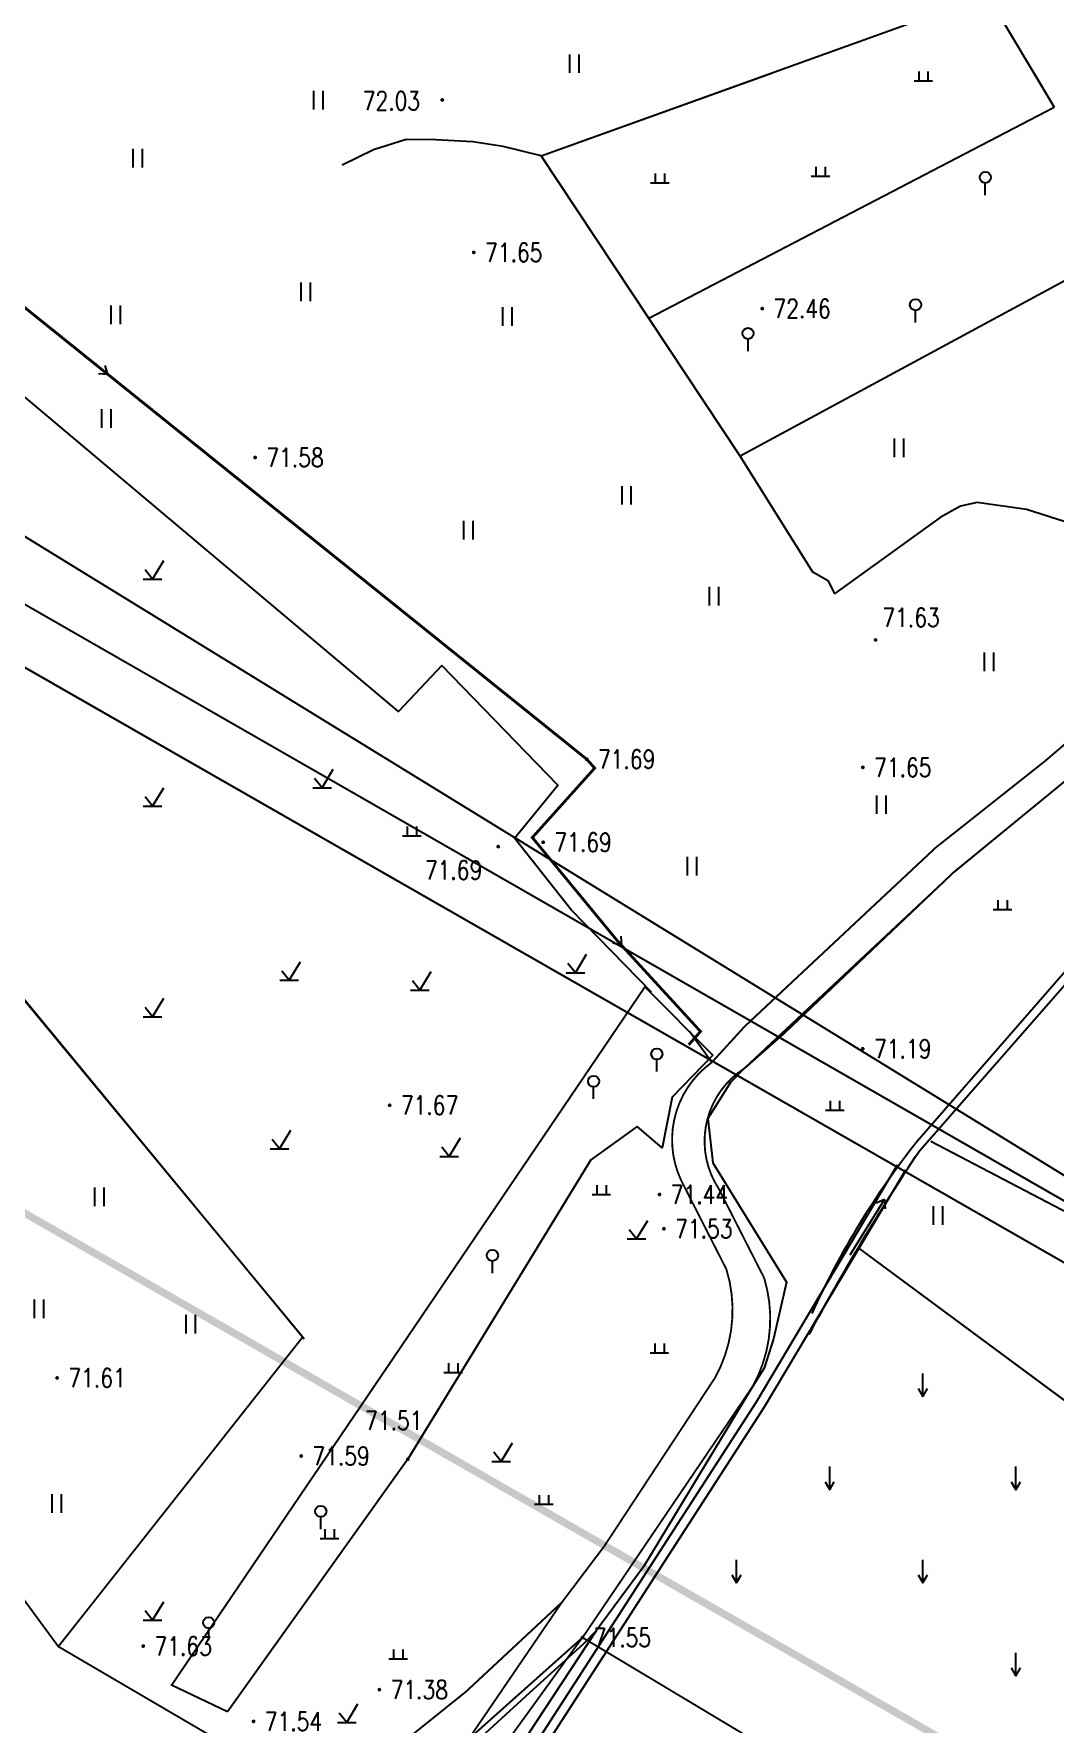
# Model space of a CAD drawing. Extents: x 10519 to 17598, y -625 to 2857.
# Drawn here: x 13756.1 to 13810.9, y 670.9 to 761.7 of the extents above; entities that cross this region are included whole.
import ezdxf
from ezdxf.enums import TextEntityAlignment as Align

# ---------------------------------------------------------------- set-up
doc = ezdxf.new("R2010")
doc.units = 0
doc.header["$MEASUREMENT"] = 0
doc.layers.get('0').update_dxf_attribs({"linetype": 'CONTINUOUS'})
for name, color, linetype in [('00000道路边线', 2, 'CONTINUOUS'), ('ASSIST', 252, 'CONTINUOUS'), ('GCD', 224, 'CONTINUOUS')]:
    doc.layers.add(name, color=color, linetype=linetype)
doc.styles.add('HZ', font='txt8.shx', dxfattribs={"width": 0.8, "bigfont": 'hz.shx'})

# ---------------------------------------------------------------- blocks, each defined once
blk = doc.blocks.new('gc325')
blk.add_line((0, 0), (0, 1.3))
blk.add_circle((0, 1.9), 0.6)
blk = doc.blocks.new('gc121')
for p, q in [((-0.5, -1), (-0.5, 1)), ((0.5, -1), (0.5, 1))]:
    blk.add_line(p, q)
blk = doc.blocks.new('gc119')
for p, q in [((-1, 0), (1, 0)), ((-0.5, 1), (-0.5, 0)), ((0.5, 1), (0.5, 0))]:
    blk.add_line(p, q)
blk = doc.blocks.new('gc120')
for p, q in [((0, 0), (0, 2.5)), ((-0.5, 0.87), (0, 0)), ((0, 0), (0.5, 0.87))]:
    blk.add_line(p, q)
blk = doc.blocks.new('gc086')
for p, q in [((0, 0), (7, 0)), ((7, 0), (6.18, 0.57)), ((7, 0), (6.18, -0.57))]:
    blk.add_line(p, q)
blk = doc.blocks.new('gc123')
for p, q in [((0, 0), (1.2, 2)), ((-1, 0), (1, 0)), ((0, 0), (-0.8, 1))]:
    blk.add_line(p, q)
blk = doc.blocks.new('GC200')
at = {"linetype": 'Continuous', "const_width": 0.2, "flags": 128}
blk.add_lwpolyline([(-0.1, 0, 1), (0.1, 0, 1)], format="xyb", close=True, dxfattribs=at)

msp = doc.modelspace()

# ---------------------------------------------------------------- linework, layer by layer
at = {"layer": '00000道路边线', "const_width": 0.4}
msp.add_lwpolyline([(13912.615, 608.303), (13365.901, 921.796)], dxfattribs=at)
at = {"layer": 'ASSIST', "color": 252, "flags": 128}
msp.add_lwpolyline([(13247.56, 861.47), (13247.56, 861.47), (13394, 957), (13947, 617), (13562, 386)], close=True, dxfattribs=at)
for points in [[(13877.555, 788.17), (13871.884, 784.127), (13858.657, 773.583), (13855.363, 770.589), (13850.021, 765.036), (13845.098, 758.235), (13834.464, 746.529), (13826.598, 737.379), (13819.421, 728.007), (13811.263, 721.388), (13805.473, 716.645), (13794.248, 706.12), (13793.484, 705.358), (13792.267, 703.417), (13792.546, 701.046), (13796.502, 694.627), (13795.796, 691.587), (13795.298, 690.006), (13794.685, 689.046), (13788.813, 679.35), (13786.271, 675.912), (13785.586, 675.187), (13782.684, 672.569), (13778.011, 668.281)], [(13665.966, 782.481), (13965.836, 610.372)], [(13964.507, 608.002), (13664.417, 779.856)], [(13821.202, 690.069), (13699.832, 759.574)], [(13705.877, 759.574), (13821.202, 693.384)], [(13831.903, 684.23), (13814.376, 696.895), (13804.246, 702.181)], [(13820.952, 692.144), (13814.376, 696.895), (13804.246, 702.181)], [(13800.339, 696.468), (13828.896, 675.34)], [(13800.339, 696.468), (13820.952, 681.218)]]:
    msp.add_lwpolyline(points, dxfattribs=at)
for points, format in [([(13797.715, 691.837, -0.023778), (13803.629, 701.679), (13811.822, 711.036), (13820.273, 719.436, 0.008376), (13832.285, 731.766, -0.226412), (13846.371, 738.779), (13859.747, 751.078), (13863.515, 764.011, -0.145499), (13863.627, 773.007, -0.030824), (13875.467, 784.694, -0.168693), (13879.273, 786.104)], "xyb"), ([(13879.189, 786.601, 0.170652), (13875.336, 785.191, 0.025209), (13863.257, 773.392, 0.156661), (13863.127, 764.01), (13859.361, 751.34), (13846.24, 739.276, 0.217771), (13832.154, 732.263, -0.008376), (13820.142, 719.933), (13811.472, 711.326), (13803.498, 702.176, 0.060788), (13797.86, 692.957)], "xyb"), ([(13821.202, 730.529, 0.1, 0.1, 0), (13819.258, 728.007, 0.1, 0.1, 0), (13811.263, 721.388, 0.1, 0.1, 0), (13805.473, 716.645, 0.1, 0.1, 0), (13796.279, 707.911, 0.1, 0.1, 0), (13794.248, 706.12, 0.1, 0.1, 0.418359), (13792.857, 699.651, 0.1, 0.1, 0), (13795.295, 694.859, 0.1, 0.1, -0.203334), (13794.685, 689.046, 0.1, 0.1, 0), (13785.544, 675.549, 0.1, 0.1, 0), (13785.507, 675.516, 0.1, 0.1, 0), (13785.378, 675.337, 0.1, 0.1, 0), (13778.063, 665.215, 0.1, 0.1, 0.056511), (13769.624, 647.275, 0.1, 0.1, 0.044266), (13760.398, 624.47, 0.1, 0.1, -0.11671), (13752.352, 609.894, 0.1, 0.1, 0.138399), (13750.372, 593.342, 0.1, 0.1, -0.087714), (13744.322, 569.869, 0.1, 0.1, 0.085791), (13732.111, 531.403, 0.1, 0.1, 0.015632)], "xyseb"), ([(13820.952, 730.006), (13819.421, 728.007), (13811.263, 721.388), (13805.473, 716.645), (13794.248, 706.12), (13793.484, 705.358), (13792.267, 703.417), (13792.546, 701.046), (13796.502, 694.627), (13795.796, 691.587), (13795.298, 690.006), (13794.685, 689.046), (13788.813, 679.35), (13786.271, 675.912), (13786.271, 675.912), (13786.271, 675.912), (13778.972, 664.808, -0.034213), (13776.941, 661.58), (13769.982, 647.124, 0.044309), (13760.77, 624.361, 0.035647), (13755.788, 611.039, 0.024301)], "xyb")]:
    msp.add_lwpolyline(points, format=format, dxfattribs=at)
for points, elevation in [([(13783.32, 755.107), (13806.075, 763.294), (13807.946, 762.608), (13810.873, 757.738)], 72.094), ([(13783.32, 755.107), (13795.737, 759.574)], 72.094), ([(13809.769, 759.574), (13810.873, 757.738)], 72.094), ([(13789.096, 746.401), (13810.873, 757.738)], 71.706), ([(13823.296, 744.705), (13822.835, 743.956), (13822.444, 743.162), (13815.888, 736.464), (13814.235, 735.108), (13813.094, 735.11), (13811.789, 735.357), (13809.388, 736.126), (13806.736, 736.496), (13805.845, 736.309), (13804.742, 735.692), (13799.095, 731.622), (13798.752, 732.279), (13797.903, 732.758), (13794.016, 738.984), (13783.32, 755.107), (13781.286, 755.609), (13779.656, 755.873), (13777.662, 755.981), (13776.071, 755.994), (13774.322, 755.446), (13772.629, 754.617)], 72.094), ([(13821.202, 741.893), (13815.888, 736.464), (13814.235, 735.108), (13813.094, 735.11), (13811.789, 735.357), (13809.388, 736.126), (13806.736, 736.496), (13805.845, 736.309), (13804.742, 735.692), (13799.095, 731.622), (13798.752, 732.279), (13797.903, 732.758), (13794.016, 738.984), (13783.32, 755.107), (13781.286, 755.609), (13779.656, 755.873), (13777.662, 755.981), (13776.071, 755.994), (13774.322, 755.446), (13772.629, 754.617)], 72.094), ([(13789.248, 710.208), (13784.925, 714.624), (13781.887, 718.468), (13784.217, 721.319), (13777.997, 727.749), (13775.656, 725.276), (13745.931, 750.282), (13742.325, 725.883), (13770.598, 691.588)], 71.573), ([(13822.444, 743.162), (13814.912, 750.279), (13794.016, 738.984)], 71.706), ([(13821.202, 744.336), (13814.912, 750.279), (13794.016, 738.984)], 71.706), ([(13766.479, 671.569), (13763.48, 673), (13788.882, 710.499), (13792.546, 706.815), (13790.353, 704.566), (13789.813, 701.842), (13788.475, 703), (13785.996, 701.204), (13776.161, 685.123), (13766.479, 671.569)], 71.442), ([(13791.288, 708.116), (13792.494, 706.442)], 71.563), ([(13802.444, 700.913), (13794.865, 688.188), (13781.067, 666.81), (13776.07, 658.188), (13771.592, 647.551), (13763.62, 629.038), (13754.063, 597.7), (13748.94, 580.371), (13746.614, 572.971), (13743.974, 566.58), (13739.309, 554.391), (13735.947, 545.152), (13732.763, 525.069), (13731.223, 509.978), (13731.359, 501.092), (13733.003, 479.563)], 71.682), ([(13802.878, 700.654), (13795.294, 687.922), (13781.498, 666.546), (13776.523, 657.962), (13772.057, 647.353), (13764.095, 628.864), (13754.547, 597.555), (13749.423, 580.224), (13747.089, 572.798), (13744.444, 566.393)], 71.682)]:
    msp.add_lwpolyline(points, dxfattribs=dict(at, elevation=elevation))
at = {"layer": 'ASSIST', "color": 252, "const_width": 0.1, "flags": 128}
for points, elevation in [([(13771.824, 663.725), (13775.719, 669.781), (13779.29, 672.647), (13784.432, 677.437), (13786.708, 680.45), (13792.661, 689.505, 0.203334), (13793.271, 695.318), (13790.833, 700.11, -0.361378), (13792.494, 706.442), (13794.255, 708.37), (13804.509, 717.969), (13810.331, 722.578), (13818.534, 729.558), (13825.342, 738.32), (13842.041, 758.015)], 71.553), ([(13773.393, 662.663), (13775.14, 665.481), (13776.469, 667.457), (13785.544, 675.549), (13794.685, 689.046, 0.203334), (13795.295, 694.859), (13792.857, 699.651, -0.418359), (13794.248, 706.12), (13796.279, 707.911), (13805.473, 716.645), (13811.263, 721.388), (13819.258, 728.007), (13826.598, 737.533), (13844.855, 758.411)], 71.576), ([(13734.105, 548.343, -0.085682), (13742.983, 570.52, 0.08694), (13748.875, 593.286), (13748.579, 600.682), (13749.693, 607.602), (13749.848, 609.044, -0.148145), (13751.105, 611.816), (13752.308, 613.002), (13753.362, 614.108, 0.084683), (13758.97, 624.887, -0.044105), (13768.25, 647.856, -0.050046), (13776.661, 666.039), (13784.432, 677.437), (13786.708, 680.45), (13792.661, 689.505, 0.203334), (13793.271, 695.318), (13790.833, 700.11, -0.361378), (13792.494, 706.442), (13794.255, 708.37), (13804.509, 717.969), (13810.331, 722.578), (13818.534, 729.558), (13821.202, 732.991)], 72.206)]:
    msp.add_lwpolyline(points, format="xyb", dxfattribs=dict(at, elevation=elevation))
at = {"layer": 'ASSIST', "color": 252, "const_width": 0.15, "flags": 128}
for points in [[(13791.242, 707.377), (13791.879, 708.094), (13787.414, 712.965), (13782.848, 718.508), (13786.197, 722.24), (13785.767, 722.716), (13744.112, 756.199)], [(13791.242, 707.377), (13791.879, 708.094), (13787.414, 712.965), (13782.848, 718.508), (13786.197, 722.24), (13785.767, 722.716), (13744.177, 756.146)]]:
    msp.add_lwpolyline(points, dxfattribs=at)
at = {"layer": 'ASSIST', "color": 252, "const_width": 0.1, "flags": 128}
for points, elevation in [([(13757.398, 675.066), (13770.521, 691.689), (13750.885, 715.437), (13741.873, 726.087), (13740.621, 726.239)], 71.797), ([(13775.689, 664.355), (13757.398, 675.066), (13746.851, 689.433), (13740.469, 696.79), (13737.685, 698.685), (13737.354, 698.723)], 71.803), ([(13810.188, 660.779), (13785.544, 675.549)], 70.764)]:
    msp.add_lwpolyline(points, dxfattribs=dict(at, elevation=elevation))
at = {"layer": 'ASSIST', "color": 252}
for points in [[(13820.952, 720.738, -0.000556), (13820.142, 719.933), (13811.472, 711.326), (13803.498, 702.176, 0.060788), (13797.86, 692.957)], [(13797.715, 691.837, -0.023778), (13803.629, 701.679), (13811.822, 711.036), (13820.273, 719.436, 0.000466), (13820.952, 720.111, -0.226412)]]:
    msp.add_lwpolyline(points, format="xyb", dxfattribs=at)

# ---------------------------------------------------------------- block references
at = {"layer": 'ASSIST', "color": 252, "xscale": 0.5, "yscale": 0.5}
for name, p in [('gc121', (13785.111, 760.066)), ('gc119', (13803.842, 759.146)), ('gc121', (13771.373, 758.102)), ('gc121', (13761.67, 754.989)), ('gc119', (13798.316, 754.027)), ('gc119', (13789.691, 753.668)), ('gc325', (13807.169, 753.005)), ('gc121', (13770.682, 747.809)), ('gc121', (13760.488, 746.572)), ('gc325', (13803.424, 746.169, 71.706)), ('gc121', (13781.51, 746.481)), ('gc325', (13794.43, 744.626)), ('gc121', (13759.986, 741.013)), ('gc121', (13802.543, 739.428)), ('gc121', (13787.913, 736.884)), ('gc121', (13779.421, 735.015)), ('gc123', (13762.457, 732.381)), ('gc121', (13792.612, 731.468)), ('gc121', (13807.37, 727.943)), ('gc123', (13771.56, 721.181)), ('gc123', (13762.457, 720.187)), ('gc121', (13801.601, 720.274)), ('gc119', (13776.384, 718.603)), ('gc121', (13791.436, 716.977)), ('gc119', (13808.092, 714.652)), ('gc123', (13769.793, 710.842)), ('gc123', (13785.163, 711.249)), ('gc123', (13776.809, 710.314)), ('gc123', (13762.457, 708.879)), ('gc325', (13789.533, 705.937)), ('gc325', (13786.138, 704.469)), ('gc119', (13799.086, 703.87)), ('gc123', (13769.273, 701.788)), ('gc123', (13778.386, 701.379)), ('gc121', (13759.615, 699.219)), ('gc119', (13786.554, 699.346)), ('gc121', (13804.642, 698.206)), ('gc123', (13788.444, 696.952)), ('gc325', (13780.705, 695.117)), ('gc121', (13756.376, 693.194)), ('gc121', (13764.519, 692.372)), ('gc119', (13789.668, 690.833)), ('gc119', (13778.593, 689.778)), ('gc120', (13803.813, 688.481)), ('gc123', (13781.177, 685.002)), ('gc120', (13798.813, 683.481)), ('gc120', (13808.813, 683.481)), ('gc121', (13757.322, 682.752)), ('gc325', (13771.491, 681.378)), ('gc119', (13783.459, 682.703)), ('gc119', (13771.957, 680.861)), ('gc120', (13793.813, 678.481)), ('gc120', (13803.813, 678.481)), ('gc123', (13762.457, 676.476)), ('gc325', (13765.472, 675.401)), ('gc119', (13775.65, 674.404)), ('gc120', (13808.813, 673.481)), ('gc123', (13772.883, 670.995))]:
    msp.add_blockref(name, p, dxfattribs=at)
at = {"layer": 'ASSIST', "color": 252}
ref = msp.add_blockref('GC200', (13778.011, 758.118, 72.026), dxfattribs=dict(at, xscale=0.5, yscale=0.5, zscale=0.5))
ref.add_attrib('height', '72.03', dxfattribs={"layer": 'GCD', "linetype": 'Continuous', "height": 1, "style": 'HZ', "width": 0.8}).set_placement((13773.739, 758.069, 72.026), align=Align.MIDDLE_LEFT)
ref = msp.add_blockref('GC200', (13779.705, 749.931, 71.65), dxfattribs=dict(at, xscale=0.5, yscale=0.5, zscale=0.5))
ref.add_attrib('height', '71.65', dxfattribs={"layer": 'GCD', "linetype": 'Continuous', "height": 1, "style": 'HZ', "width": 0.8}).set_placement((13780.305, 749.931, 71.65), align=Align.MIDDLE_LEFT)
ref = msp.add_blockref('GC200', (13795.191, 746.912, 72.459), dxfattribs=dict(at, xscale=0.5, yscale=0.5, zscale=0.5))
ref.add_attrib('height', '72.46', dxfattribs={"layer": 'GCD', "linetype": 'Continuous', "height": 1, "style": 'HZ', "width": 0.8}).set_placement((13795.791, 746.912, 72.459), align=Align.MIDDLE_LEFT)
at = {"layer": 'ASSIST', "color": 252, "yscale": 0.5, "zscale": 0.5}
for p, xscale, rotation in [((13757.333, 745.571), 0.5000000000902503, 321.2073156183457), ((13785.411, 715.396), 0.4999999999050515, 309.9630932848339), ((13799.909, 696.107), 0.4999999999642126, 58.07630820658736)]:
    msp.add_blockref('gc086', p, dxfattribs=dict(at, xscale=xscale, rotation=rotation))
at = {"layer": 'ASSIST', "color": 252}
ref = msp.add_blockref('GC200', (13767.963, 738.917, 71.58), dxfattribs=dict(at, xscale=0.5, yscale=0.5, zscale=0.5))
ref.add_attrib('height', '71.58', dxfattribs={"layer": 'GCD', "linetype": 'Continuous', "height": 1, "style": 'HZ', "width": 0.8}).set_placement((13768.563, 738.917, 71.58), align=Align.MIDDLE_LEFT)
ref = msp.add_blockref('GC200', (13801.28, 729.118, 71.631), dxfattribs=dict(at, xscale=0.5, yscale=0.5, zscale=0.5))
ref.add_attrib('height', '71.63', dxfattribs={"layer": 'GCD', "linetype": 'Continuous', "height": 1, "style": 'HZ', "width": 0.8}).set_placement((13801.637, 730.324, 71.631), align=Align.MIDDLE_LEFT)
ref = msp.add_blockref('GC200', (13785.767, 722.716, 71.686), dxfattribs=dict(at, xscale=0.5, yscale=0.5, zscale=0.5))
ref.add_attrib('height', '71.69', dxfattribs={"layer": 'GCD', "linetype": 'Continuous', "height": 1, "style": 'HZ', "width": 0.8}).set_placement((13786.367, 722.716, 71.686), align=Align.MIDDLE_LEFT)
ref = msp.add_blockref('GC200', (13800.597, 722.277, 71.654), dxfattribs=dict(at, xscale=0.5, yscale=0.5, zscale=0.5))
ref.add_attrib('height', '71.65', dxfattribs={"layer": 'GCD', "linetype": 'Continuous', "height": 1, "style": 'HZ', "width": 0.8}).set_placement((13801.197, 722.277, 71.654), align=Align.MIDDLE_LEFT)
ref = msp.add_blockref('GC200', (13781.018, 718.021, 71.689), dxfattribs=dict(at, xscale=0.5, yscale=0.5, zscale=0.5))
ref.add_attrib('height', '71.69', dxfattribs={"layer": 'GCD', "linetype": 'Continuous', "height": 1, "style": 'HZ', "width": 0.8}).set_placement((13777.076, 716.764, 71.689), align=Align.MIDDLE_LEFT)
ref = msp.add_blockref('GC200', (13783.428, 718.254, 71.686), dxfattribs=dict(at, xscale=0.5, yscale=0.5, zscale=0.5))
ref.add_attrib('height', '71.69', dxfattribs={"layer": 'GCD', "linetype": 'Continuous', "height": 1, "style": 'HZ', "width": 0.8}).set_placement((13784.028, 718.254, 71.686), align=Align.MIDDLE_LEFT)
ref = msp.add_blockref('GC200', (13800.59, 707.167, 71.187), dxfattribs=dict(at, xscale=0.5, yscale=0.5, zscale=0.5))
ref.add_attrib('height', '71.19', dxfattribs={"layer": 'GCD', "linetype": 'Continuous', "height": 1, "style": 'HZ', "width": 0.8}).set_placement((13801.19, 707.167, 71.187), align=Align.MIDDLE_LEFT)
ref = msp.add_blockref('GC200', (13775.188, 704.131, 71.673), dxfattribs=dict(at, xscale=0.5, yscale=0.5, zscale=0.5))
ref.add_attrib('height', '71.67', dxfattribs={"layer": 'GCD', "linetype": 'Continuous', "height": 1, "style": 'HZ', "width": 0.8}).set_placement((13775.788, 704.131, 71.673), align=Align.MIDDLE_LEFT)
ref = msp.add_blockref('GC200', (13789.678, 699.343, 71.444), dxfattribs=dict(at, xscale=0.5, yscale=0.5, zscale=0.5))
ref.add_attrib('height', '71.44', dxfattribs={"layer": 'GCD', "linetype": 'Continuous', "height": 1, "style": 'HZ', "width": 0.8}).set_placement((13790.278, 699.343, 71.444), align=Align.MIDDLE_LEFT)
ref = msp.add_blockref('GC200', (13789.914, 697.502, 71.534), dxfattribs=dict(at, xscale=0.5, yscale=0.5, zscale=0.5))
ref.add_attrib('height', '71.53', dxfattribs={"layer": 'GCD', "linetype": 'Continuous', "height": 1, "style": 'HZ', "width": 0.8}).set_placement((13790.514, 697.502, 71.534), align=Align.MIDDLE_LEFT)
ref = msp.add_blockref('GC200', (13757.332, 689.49, 71.608), dxfattribs=dict(at, xscale=0.5, yscale=0.5, zscale=0.5))
ref.add_attrib('height', '71.61', dxfattribs={"layer": 'GCD', "linetype": 'Continuous', "height": 1, "style": 'HZ', "width": 0.8}).set_placement((13757.932, 689.49, 71.608), align=Align.MIDDLE_LEFT)
ref = msp.add_blockref('GC200', (13776.161, 685.123, 71.508), dxfattribs=dict(at, xscale=0.5, yscale=0.5, zscale=0.5))
ref.add_attrib('height', '71.51', dxfattribs={"layer": 'GCD', "linetype": 'Continuous', "height": 1, "style": 'HZ', "width": 0.8}).set_placement((13773.868, 687.205, 71.508), align=Align.MIDDLE_LEFT)
ref = msp.add_blockref('GC200', (13770.438, 685.298, 71.591), dxfattribs=dict(at, xscale=0.5, yscale=0.5, zscale=0.5))
ref.add_attrib('height', '71.59', dxfattribs={"layer": 'GCD', "linetype": 'Continuous', "height": 1, "style": 'HZ', "width": 0.8}).set_placement((13771.038, 685.298, 71.591), align=Align.MIDDLE_LEFT)
ref = msp.add_blockref('GC200', (13761.96, 675.092, 71.625), dxfattribs=dict(at, xscale=0.5, yscale=0.5, zscale=0.5))
ref.add_attrib('height', '71.63', dxfattribs={"layer": 'GCD', "linetype": 'Continuous', "height": 1, "style": 'HZ', "width": 0.8}).set_placement((13762.56, 675.092, 71.625), align=Align.MIDDLE_LEFT)
ref = msp.add_blockref('GC200', (13785.544, 675.549, 71.547), dxfattribs=dict(at, xscale=0.5, yscale=0.5, zscale=0.5))
ref.add_attrib('height', '71.55', dxfattribs={"layer": 'GCD', "linetype": 'Continuous', "height": 1, "style": 'HZ', "width": 0.8}).set_placement((13786.144, 675.549, 71.547), align=Align.MIDDLE_LEFT)
ref = msp.add_blockref('GC200', (13774.635, 672.75, 71.384), dxfattribs=dict(at, xscale=0.5, yscale=0.5, zscale=0.5))
ref.add_attrib('height', '71.38', dxfattribs={"layer": 'GCD', "linetype": 'Continuous', "height": 1, "style": 'HZ', "width": 0.8}).set_placement((13775.235, 672.75, 71.384), align=Align.MIDDLE_LEFT)
ref = msp.add_blockref('GC200', (13767.879, 671.047, 71.536), dxfattribs=dict(at, xscale=0.5, yscale=0.5, zscale=0.5))
ref.add_attrib('height', '71.54', dxfattribs={"layer": 'GCD', "linetype": 'Continuous', "height": 1, "style": 'HZ', "width": 0.8}).set_placement((13768.479, 671.047, 71.536), align=Align.MIDDLE_LEFT)

doc.saveas('drawing.dxf')
